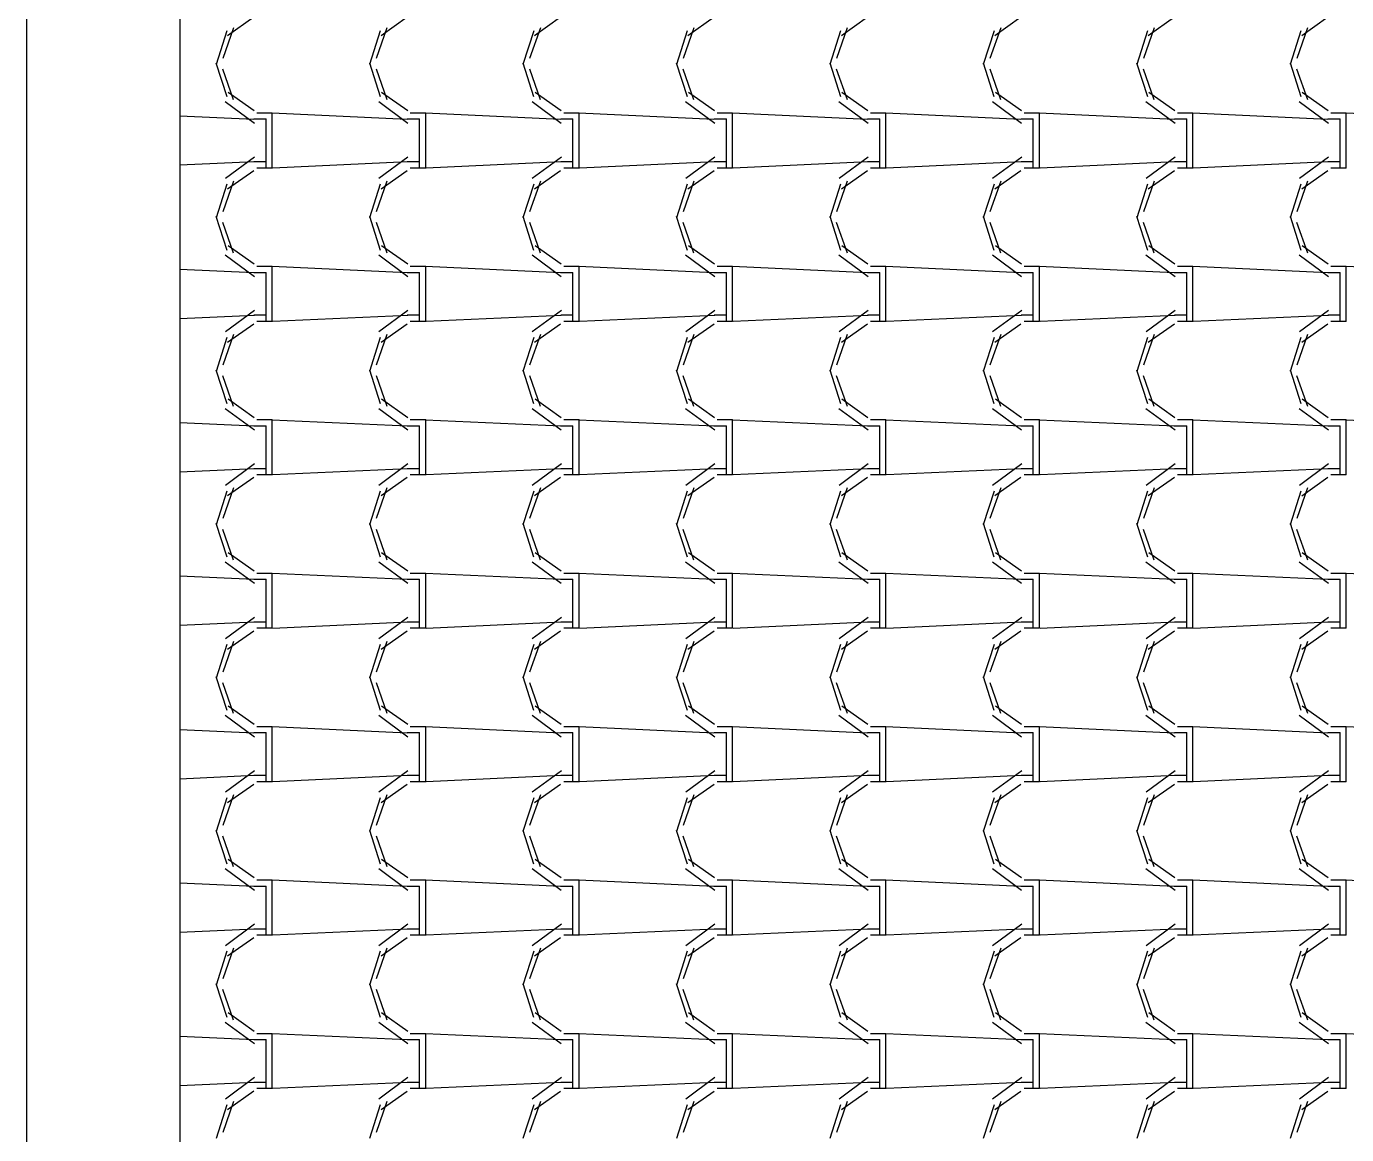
# Model space of a CAD drawing. Header units: millimetres. Extents: x -336 to -33, y -135 to 770.
# Drawn here: x -178.432 to -175.851, y 717.391 to 719.557 of the extents above; entities that cross this region are included whole.
import ezdxf

# ---------------------------------------------------------------- set-up
doc = ezdxf.new("R2010")
doc.units = ezdxf.units.MM
doc.header["$LTSCALE"] = 50
doc.header["$MEASUREMENT"] = 0
doc.layers.add('-HIDRO', color=8, linetype='CONTINUOUS')

msp = doc.modelspace()

# ---------------------------------------------------------------- linework, layer by layer
at = {"layer": '-HIDRO', "linetype": 'Continuous'}
for p, q in [((-178.4324, 747.2511), (-178.4324, 709.8333)), ((-178.1324, 721.8333), (-178.1324, 710.1333)), ((-177.9879, 719.5752), (-178.0389, 719.5392)), ((-177.6879, 719.5752), (-177.7389, 719.5392)), ((-177.3879, 719.5752), (-177.4389, 719.5392)), ((-177.0879, 719.5752), (-177.1389, 719.5392)), ((-176.7879, 719.5752), (-176.8389, 719.5392)), ((-176.4879, 719.5752), (-176.5389, 719.5392)), ((-176.1879, 719.5752), (-176.2389, 719.5392)), ((-175.8879, 719.5752), (-175.9389, 719.5392)), ((-178.0274, 719.5549), (-178.0484, 719.4949)), ((-177.7274, 719.5549), (-177.7484, 719.4949)), ((-177.4274, 719.5549), (-177.4484, 719.4949)), ((-177.1274, 719.5549), (-177.1484, 719.4949)), ((-176.8274, 719.5549), (-176.8484, 719.4949)), ((-176.5274, 719.5549), (-176.5484, 719.4949)), ((-176.2274, 719.5549), (-176.2484, 719.4949)), ((-175.9274, 719.5549), (-175.9484, 719.4949)), ((-178.0405, 719.5489), (-178.0615, 719.4829)), ((-177.7405, 719.5489), (-177.7615, 719.4829)), ((-177.4405, 719.5489), (-177.4615, 719.4829)), ((-177.1405, 719.5489), (-177.1615, 719.4829)), ((-176.8405, 719.5489), (-176.8615, 719.4829)), ((-176.5405, 719.5489), (-176.5615, 719.4829)), ((-176.2405, 719.5489), (-176.2615, 719.4829)), ((-175.9405, 719.5489), (-175.9615, 719.4829)), ((-178.0617, 719.4861), (-178.0407, 719.4201)), ((-178.0488, 719.4746), (-178.0278, 719.4146)), ((-177.7617, 719.4861), (-177.7407, 719.4201)), ((-177.7488, 719.4746), (-177.7278, 719.4146)), ((-177.4617, 719.4861), (-177.4407, 719.4201)), ((-177.4488, 719.4746), (-177.4278, 719.4146)), ((-177.1617, 719.4861), (-177.1407, 719.4201)), ((-177.1488, 719.4746), (-177.1278, 719.4146)), ((-176.8617, 719.4861), (-176.8407, 719.4201)), ((-176.8488, 719.4746), (-176.8278, 719.4146)), ((-176.5617, 719.4861), (-176.5407, 719.4201)), ((-176.5488, 719.4746), (-176.5278, 719.4146)), ((-176.2617, 719.4861), (-176.2407, 719.4201)), ((-176.2488, 719.4746), (-176.2278, 719.4146)), ((-175.9617, 719.4861), (-175.9407, 719.4201)), ((-175.9488, 719.4746), (-175.9278, 719.4146)), ((-178.0379, 719.429), (-177.9869, 719.393)), ((-177.7379, 719.429), (-177.6869, 719.393)), ((-177.4379, 719.429), (-177.3869, 719.393)), ((-177.1379, 719.429), (-177.0869, 719.393)), ((-176.8379, 719.429), (-176.7869, 719.393)), ((-176.5379, 719.429), (-176.4869, 719.393)), ((-176.2379, 719.429), (-176.1869, 719.393)), ((-175.9379, 719.429), (-175.8869, 719.393)), ((-178.0436, 719.4105), (-177.9866, 719.3685)), ((-177.7436, 719.4105), (-177.6866, 719.3685)), ((-177.4436, 719.4105), (-177.3866, 719.3685)), ((-177.1436, 719.4105), (-177.0866, 719.3685)), ((-176.8436, 719.4105), (-176.7866, 719.3685)), ((-176.5436, 719.4105), (-176.4866, 719.3685)), ((-176.2436, 719.4105), (-176.1866, 719.3685)), ((-175.9436, 719.4105), (-175.8866, 719.3685)), ((-177.988, 719.3757), (-178.1324, 719.3822)), ((-177.9877, 719.3765), (-177.9637, 719.3765)), ((-177.9817, 719.3885), (-177.9517, 719.3885)), ((-177.9637, 719.2925), (-177.9637, 719.3765)), ((-177.688, 719.3757), (-177.952, 719.3877)), ((-177.9517, 719.2925), (-177.9517, 719.3885)), ((-177.6877, 719.3765), (-177.6637, 719.3765)), ((-177.6817, 719.3885), (-177.6517, 719.3885)), ((-177.6637, 719.2925), (-177.6637, 719.3765)), ((-177.388, 719.3757), (-177.652, 719.3877)), ((-177.6517, 719.2925), (-177.6517, 719.3885)), ((-177.3877, 719.3765), (-177.3637, 719.3765)), ((-177.3817, 719.3885), (-177.3517, 719.3885)), ((-177.3637, 719.2925), (-177.3637, 719.3765)), ((-177.088, 719.3757), (-177.352, 719.3877)), ((-177.3517, 719.2925), (-177.3517, 719.3885)), ((-177.0877, 719.3765), (-177.0637, 719.3765)), ((-177.0817, 719.3885), (-177.0517, 719.3885)), ((-177.0637, 719.2925), (-177.0637, 719.3765)), ((-176.788, 719.3757), (-177.052, 719.3877)), ((-177.0517, 719.2925), (-177.0517, 719.3885)), ((-176.7877, 719.3765), (-176.7637, 719.3765)), ((-176.7817, 719.3885), (-176.7517, 719.3885)), ((-176.7637, 719.2925), (-176.7637, 719.3765)), ((-176.488, 719.3757), (-176.752, 719.3877)), ((-176.7517, 719.2925), (-176.7517, 719.3885)), ((-176.4877, 719.3765), (-176.4637, 719.3765)), ((-176.4817, 719.3885), (-176.4517, 719.3885)), ((-176.4637, 719.2925), (-176.4637, 719.3765)), ((-176.188, 719.3757), (-176.452, 719.3877)), ((-176.4517, 719.2925), (-176.4517, 719.3885)), ((-176.1877, 719.3765), (-176.1637, 719.3765)), ((-176.1817, 719.3885), (-176.1517, 719.3885)), ((-176.1637, 719.2925), (-176.1637, 719.3765)), ((-175.888, 719.3757), (-176.152, 719.3877)), ((-176.1517, 719.2925), (-176.1517, 719.3885)), ((-175.8877, 719.3765), (-175.8637, 719.3765)), ((-175.8817, 719.3885), (-175.8517, 719.3885)), ((-175.8637, 719.2925), (-175.8637, 719.3765)), ((-175.588, 719.3757), (-175.852, 719.3877)), ((-175.8517, 719.2925), (-175.8517, 719.3885)), ((-177.9865, 719.2924), (-178.1324, 719.2858)), ((-177.9863, 719.3019), (-178.0433, 719.2599)), ((-177.9637, 719.2925), (-177.9877, 719.2925)), ((-177.9637, 719.2805), (-177.9637, 719.2925)), ((-177.9517, 719.2805), (-177.9517, 719.2925)), ((-177.6865, 719.2924), (-177.9505, 719.2804)), ((-177.6863, 719.3019), (-177.7433, 719.2599)), ((-177.6637, 719.2925), (-177.6877, 719.2925)), ((-177.6637, 719.2805), (-177.6637, 719.2925)), ((-177.6517, 719.2805), (-177.6517, 719.2925)), ((-177.3865, 719.2924), (-177.6505, 719.2804)), ((-177.3863, 719.3019), (-177.4433, 719.2599)), ((-177.3637, 719.2925), (-177.3877, 719.2925)), ((-177.3637, 719.2805), (-177.3637, 719.2925)), ((-177.3517, 719.2805), (-177.3517, 719.2925)), ((-177.0865, 719.2924), (-177.3505, 719.2804)), ((-177.0863, 719.3019), (-177.1433, 719.2599)), ((-177.0637, 719.2925), (-177.0877, 719.2925)), ((-177.0637, 719.2805), (-177.0637, 719.2925)), ((-177.0517, 719.2805), (-177.0517, 719.2925)), ((-176.7865, 719.2924), (-177.0505, 719.2804)), ((-176.7863, 719.3019), (-176.8433, 719.2599)), ((-176.7637, 719.2925), (-176.7877, 719.2925)), ((-176.7637, 719.2805), (-176.7637, 719.2925)), ((-176.7517, 719.2805), (-176.7517, 719.2925)), ((-176.4865, 719.2924), (-176.7505, 719.2804)), ((-176.4863, 719.3019), (-176.5433, 719.2599)), ((-176.4637, 719.2925), (-176.4877, 719.2925)), ((-176.4637, 719.2805), (-176.4637, 719.2925)), ((-176.4517, 719.2805), (-176.4517, 719.2925)), ((-176.1865, 719.2924), (-176.4505, 719.2804)), ((-176.1863, 719.3019), (-176.2433, 719.2599)), ((-176.1637, 719.2925), (-176.1877, 719.2925)), ((-176.1637, 719.2805), (-176.1637, 719.2925)), ((-176.1517, 719.2805), (-176.1517, 719.2925)), ((-175.8865, 719.2924), (-176.1505, 719.2804)), ((-175.8863, 719.3019), (-175.9433, 719.2599)), ((-175.8637, 719.2925), (-175.8877, 719.2925)), ((-175.8637, 719.2805), (-175.8637, 719.2925)), ((-175.8517, 719.2805), (-175.8517, 719.2925)), ((-177.9879, 719.2752), (-178.0389, 719.2392)), ((-177.9517, 719.2805), (-177.9817, 719.2805)), ((-177.6879, 719.2752), (-177.7389, 719.2392)), ((-177.6517, 719.2805), (-177.6817, 719.2805)), ((-177.3879, 719.2752), (-177.4389, 719.2392)), ((-177.3517, 719.2805), (-177.3817, 719.2805)), ((-177.0879, 719.2752), (-177.1389, 719.2392)), ((-177.0517, 719.2805), (-177.0817, 719.2805)), ((-176.7879, 719.2752), (-176.8389, 719.2392)), ((-176.7517, 719.2805), (-176.7817, 719.2805)), ((-176.4879, 719.2752), (-176.5389, 719.2392)), ((-176.4517, 719.2805), (-176.4817, 719.2805)), ((-176.1879, 719.2752), (-176.2389, 719.2392)), ((-176.1517, 719.2805), (-176.1817, 719.2805)), ((-175.8879, 719.2752), (-175.9389, 719.2392)), ((-175.8517, 719.2805), (-175.8817, 719.2805)), ((-178.0405, 719.2489), (-178.0615, 719.1829)), ((-178.0274, 719.2549), (-178.0484, 719.1949)), ((-177.7405, 719.2489), (-177.7615, 719.1829)), ((-177.7274, 719.2549), (-177.7484, 719.1949)), ((-177.4405, 719.2489), (-177.4615, 719.1829)), ((-177.4274, 719.2549), (-177.4484, 719.1949)), ((-177.1405, 719.2489), (-177.1615, 719.1829)), ((-177.1274, 719.2549), (-177.1484, 719.1949)), ((-176.8405, 719.2489), (-176.8615, 719.1829)), ((-176.8274, 719.2549), (-176.8484, 719.1949)), ((-176.5405, 719.2489), (-176.5615, 719.1829)), ((-176.5274, 719.2549), (-176.5484, 719.1949)), ((-176.2405, 719.2489), (-176.2615, 719.1829)), ((-176.2274, 719.2549), (-176.2484, 719.1949)), ((-175.9405, 719.2489), (-175.9615, 719.1829)), ((-175.9274, 719.2549), (-175.9484, 719.1949)), ((-178.0617, 719.1861), (-178.0407, 719.1201)), ((-178.0488, 719.1746), (-178.0278, 719.1146)), ((-177.7617, 719.1861), (-177.7407, 719.1201)), ((-177.7488, 719.1746), (-177.7278, 719.1146)), ((-177.4617, 719.1861), (-177.4407, 719.1201)), ((-177.4488, 719.1746), (-177.4278, 719.1146)), ((-177.1617, 719.1861), (-177.1407, 719.1201)), ((-177.1488, 719.1746), (-177.1278, 719.1146)), ((-176.8617, 719.1861), (-176.8407, 719.1201)), ((-176.8488, 719.1746), (-176.8278, 719.1146)), ((-176.5617, 719.1861), (-176.5407, 719.1201)), ((-176.5488, 719.1746), (-176.5278, 719.1146)), ((-176.2617, 719.1861), (-176.2407, 719.1201)), ((-176.2488, 719.1746), (-176.2278, 719.1146)), ((-175.9617, 719.1861), (-175.9407, 719.1201)), ((-175.9488, 719.1746), (-175.9278, 719.1146)), ((-178.0436, 719.1105), (-177.9866, 719.0685)), ((-178.0379, 719.129), (-177.9869, 719.093)), ((-177.7436, 719.1105), (-177.6866, 719.0685)), ((-177.7379, 719.129), (-177.6869, 719.093)), ((-177.4436, 719.1105), (-177.3866, 719.0685)), ((-177.4379, 719.129), (-177.3869, 719.093)), ((-177.1436, 719.1105), (-177.0866, 719.0685)), ((-177.1379, 719.129), (-177.0869, 719.093)), ((-176.8436, 719.1105), (-176.7866, 719.0685)), ((-176.8379, 719.129), (-176.7869, 719.093)), ((-176.5436, 719.1105), (-176.4866, 719.0685)), ((-176.5379, 719.129), (-176.4869, 719.093)), ((-176.2436, 719.1105), (-176.1866, 719.0685)), ((-176.2379, 719.129), (-176.1869, 719.093)), ((-175.9436, 719.1105), (-175.8866, 719.0685)), ((-175.9379, 719.129), (-175.8869, 719.093)), ((-177.9817, 719.0885), (-177.9517, 719.0885)), ((-177.688, 719.0757), (-177.952, 719.0877)), ((-177.9517, 718.9925), (-177.9517, 719.0885)), ((-177.6817, 719.0885), (-177.6517, 719.0885)), ((-177.388, 719.0757), (-177.652, 719.0877)), ((-177.6517, 718.9925), (-177.6517, 719.0885)), ((-177.3817, 719.0885), (-177.3517, 719.0885)), ((-177.088, 719.0757), (-177.352, 719.0877)), ((-177.3517, 718.9925), (-177.3517, 719.0885)), ((-177.0817, 719.0885), (-177.0517, 719.0885)), ((-176.788, 719.0757), (-177.052, 719.0877)), ((-177.0517, 718.9925), (-177.0517, 719.0885)), ((-176.7817, 719.0885), (-176.7517, 719.0885)), ((-176.488, 719.0757), (-176.752, 719.0877)), ((-176.7517, 718.9925), (-176.7517, 719.0885)), ((-176.4817, 719.0885), (-176.4517, 719.0885)), ((-176.188, 719.0757), (-176.452, 719.0877)), ((-176.4517, 718.9925), (-176.4517, 719.0885)), ((-176.1817, 719.0885), (-176.1517, 719.0885)), ((-175.888, 719.0757), (-176.152, 719.0877)), ((-176.1517, 718.9925), (-176.1517, 719.0885)), ((-175.8817, 719.0885), (-175.8517, 719.0885)), ((-175.588, 719.0757), (-175.852, 719.0877)), ((-175.8517, 718.9925), (-175.8517, 719.0885)), ((-177.988, 719.0757), (-178.1324, 719.0822)), ((-177.9877, 719.0765), (-177.9637, 719.0765)), ((-177.9637, 718.9925), (-177.9637, 719.0765)), ((-177.6877, 719.0765), (-177.6637, 719.0765)), ((-177.6637, 718.9925), (-177.6637, 719.0765)), ((-177.3877, 719.0765), (-177.3637, 719.0765)), ((-177.3637, 718.9925), (-177.3637, 719.0765)), ((-177.0877, 719.0765), (-177.0637, 719.0765)), ((-177.0637, 718.9925), (-177.0637, 719.0765)), ((-176.7877, 719.0765), (-176.7637, 719.0765)), ((-176.7637, 718.9925), (-176.7637, 719.0765)), ((-176.4877, 719.0765), (-176.4637, 719.0765)), ((-176.4637, 718.9925), (-176.4637, 719.0765)), ((-176.1877, 719.0765), (-176.1637, 719.0765)), ((-176.1637, 718.9925), (-176.1637, 719.0765)), ((-175.8877, 719.0765), (-175.8637, 719.0765)), ((-175.8637, 718.9925), (-175.8637, 719.0765)), ((-177.9865, 718.9924), (-178.1324, 718.9858)), ((-177.9863, 719.0019), (-178.0433, 718.9599)), ((-177.9637, 718.9925), (-177.9877, 718.9925)), ((-177.9637, 718.9805), (-177.9637, 718.9925)), ((-177.9517, 718.9805), (-177.9517, 718.9925)), ((-177.6865, 718.9924), (-177.9505, 718.9804)), ((-177.6863, 719.0019), (-177.7433, 718.9599)), ((-177.6637, 718.9925), (-177.6877, 718.9925)), ((-177.6637, 718.9805), (-177.6637, 718.9925)), ((-177.6517, 718.9805), (-177.6517, 718.9925)), ((-177.3865, 718.9924), (-177.6505, 718.9804)), ((-177.3863, 719.0019), (-177.4433, 718.9599)), ((-177.3637, 718.9925), (-177.3877, 718.9925)), ((-177.3637, 718.9805), (-177.3637, 718.9925)), ((-177.3517, 718.9805), (-177.3517, 718.9925)), ((-177.0865, 718.9924), (-177.3505, 718.9804)), ((-177.0863, 719.0019), (-177.1433, 718.9599)), ((-177.0637, 718.9925), (-177.0877, 718.9925)), ((-177.0637, 718.9805), (-177.0637, 718.9925)), ((-177.0517, 718.9805), (-177.0517, 718.9925)), ((-176.7865, 718.9924), (-177.0505, 718.9804)), ((-176.7863, 719.0019), (-176.8433, 718.9599)), ((-176.7637, 718.9925), (-176.7877, 718.9925)), ((-176.7637, 718.9805), (-176.7637, 718.9925)), ((-176.7517, 718.9805), (-176.7517, 718.9925)), ((-176.4865, 718.9924), (-176.7505, 718.9804)), ((-176.4863, 719.0019), (-176.5433, 718.9599)), ((-176.4637, 718.9925), (-176.4877, 718.9925)), ((-176.4637, 718.9805), (-176.4637, 718.9925)), ((-176.4517, 718.9805), (-176.4517, 718.9925)), ((-176.1865, 718.9924), (-176.4505, 718.9804)), ((-176.1863, 719.0019), (-176.2433, 718.9599)), ((-176.1637, 718.9925), (-176.1877, 718.9925)), ((-176.1637, 718.9805), (-176.1637, 718.9925)), ((-176.1517, 718.9805), (-176.1517, 718.9925)), ((-175.8865, 718.9924), (-176.1505, 718.9804)), ((-175.8863, 719.0019), (-175.9433, 718.9599)), ((-175.8637, 718.9925), (-175.8877, 718.9925)), ((-175.8637, 718.9805), (-175.8637, 718.9925)), ((-175.8517, 718.9805), (-175.8517, 718.9925)), ((-177.9879, 718.9752), (-178.0389, 718.9392)), ((-177.9517, 718.9805), (-177.9817, 718.9805)), ((-177.6879, 718.9752), (-177.7389, 718.9392)), ((-177.6517, 718.9805), (-177.6817, 718.9805)), ((-177.3879, 718.9752), (-177.4389, 718.9392)), ((-177.3517, 718.9805), (-177.3817, 718.9805)), ((-177.0879, 718.9752), (-177.1389, 718.9392)), ((-177.0517, 718.9805), (-177.0817, 718.9805)), ((-176.7879, 718.9752), (-176.8389, 718.9392)), ((-176.7517, 718.9805), (-176.7817, 718.9805)), ((-176.4879, 718.9752), (-176.5389, 718.9392)), ((-176.4517, 718.9805), (-176.4817, 718.9805)), ((-176.1879, 718.9752), (-176.2389, 718.9392)), ((-176.1517, 718.9805), (-176.1817, 718.9805)), ((-175.8879, 718.9752), (-175.9389, 718.9392)), ((-175.8517, 718.9805), (-175.8817, 718.9805)), ((-178.0405, 718.9489), (-178.0615, 718.8829)), ((-178.0274, 718.9549), (-178.0484, 718.8949)), ((-177.7405, 718.9489), (-177.7615, 718.8829)), ((-177.7274, 718.9549), (-177.7484, 718.8949)), ((-177.4405, 718.9489), (-177.4615, 718.8829)), ((-177.4274, 718.9549), (-177.4484, 718.8949)), ((-177.1405, 718.9489), (-177.1615, 718.8829)), ((-177.1274, 718.9549), (-177.1484, 718.8949)), ((-176.8405, 718.9489), (-176.8615, 718.8829)), ((-176.8274, 718.9549), (-176.8484, 718.8949)), ((-176.5405, 718.9489), (-176.5615, 718.8829)), ((-176.5274, 718.9549), (-176.5484, 718.8949)), ((-176.2405, 718.9489), (-176.2615, 718.8829)), ((-176.2274, 718.9549), (-176.2484, 718.8949)), ((-175.9405, 718.9489), (-175.9615, 718.8829)), ((-175.9274, 718.9549), (-175.9484, 718.8949)), ((-178.0617, 718.8861), (-178.0407, 718.8201)), ((-177.7617, 718.8861), (-177.7407, 718.8201)), ((-177.4617, 718.8861), (-177.4407, 718.8201)), ((-177.1617, 718.8861), (-177.1407, 718.8201)), ((-176.8617, 718.8861), (-176.8407, 718.8201)), ((-176.5617, 718.8861), (-176.5407, 718.8201)), ((-176.2617, 718.8861), (-176.2407, 718.8201)), ((-175.9617, 718.8861), (-175.9407, 718.8201)), ((-178.0488, 718.8746), (-178.0278, 718.8146)), ((-177.7488, 718.8746), (-177.7278, 718.8146)), ((-177.4488, 718.8746), (-177.4278, 718.8146)), ((-177.1488, 718.8746), (-177.1278, 718.8146)), ((-176.8488, 718.8746), (-176.8278, 718.8146)), ((-176.5488, 718.8746), (-176.5278, 718.8146)), ((-176.2488, 718.8746), (-176.2278, 718.8146)), ((-175.9488, 718.8746), (-175.9278, 718.8146)), ((-178.0379, 718.829), (-177.9869, 718.793)), ((-177.7379, 718.829), (-177.6869, 718.793)), ((-177.4379, 718.829), (-177.3869, 718.793)), ((-177.1379, 718.829), (-177.0869, 718.793)), ((-176.8379, 718.829), (-176.7869, 718.793)), ((-176.5379, 718.829), (-176.4869, 718.793)), ((-176.2379, 718.829), (-176.1869, 718.793)), ((-175.9379, 718.829), (-175.8869, 718.793)), ((-178.0436, 718.8105), (-177.9866, 718.7685)), ((-177.7436, 718.8105), (-177.6866, 718.7685)), ((-177.4436, 718.8105), (-177.3866, 718.7685)), ((-177.1436, 718.8105), (-177.0866, 718.7685)), ((-176.8436, 718.8105), (-176.7866, 718.7685)), ((-176.5436, 718.8105), (-176.4866, 718.7685)), ((-176.2436, 718.8105), (-176.1866, 718.7685)), ((-175.9436, 718.8105), (-175.8866, 718.7685)), ((-177.988, 718.7757), (-178.1324, 718.7822)), ((-177.9877, 718.7765), (-177.9637, 718.7765)), ((-177.9817, 718.7885), (-177.9517, 718.7885)), ((-177.9637, 718.6925), (-177.9637, 718.7765)), ((-177.688, 718.7757), (-177.952, 718.7877)), ((-177.9517, 718.6925), (-177.9517, 718.7885)), ((-177.6877, 718.7765), (-177.6637, 718.7765)), ((-177.6817, 718.7885), (-177.6517, 718.7885)), ((-177.6637, 718.6925), (-177.6637, 718.7765)), ((-177.388, 718.7757), (-177.652, 718.7877)), ((-177.6517, 718.6925), (-177.6517, 718.7885)), ((-177.3877, 718.7765), (-177.3637, 718.7765)), ((-177.3817, 718.7885), (-177.3517, 718.7885)), ((-177.3637, 718.6925), (-177.3637, 718.7765)), ((-177.088, 718.7757), (-177.352, 718.7877)), ((-177.3517, 718.6925), (-177.3517, 718.7885)), ((-177.0877, 718.7765), (-177.0637, 718.7765)), ((-177.0817, 718.7885), (-177.0517, 718.7885)), ((-177.0637, 718.6925), (-177.0637, 718.7765)), ((-176.788, 718.7757), (-177.052, 718.7877)), ((-177.0517, 718.6925), (-177.0517, 718.7885)), ((-176.7877, 718.7765), (-176.7637, 718.7765)), ((-176.7817, 718.7885), (-176.7517, 718.7885)), ((-176.7637, 718.6925), (-176.7637, 718.7765)), ((-176.488, 718.7757), (-176.752, 718.7877)), ((-176.7517, 718.6925), (-176.7517, 718.7885)), ((-176.4877, 718.7765), (-176.4637, 718.7765)), ((-176.4817, 718.7885), (-176.4517, 718.7885)), ((-176.4637, 718.6925), (-176.4637, 718.7765)), ((-176.188, 718.7757), (-176.452, 718.7877)), ((-176.4517, 718.6925), (-176.4517, 718.7885)), ((-176.1877, 718.7765), (-176.1637, 718.7765)), ((-176.1817, 718.7885), (-176.1517, 718.7885)), ((-176.1637, 718.6925), (-176.1637, 718.7765)), ((-175.888, 718.7757), (-176.152, 718.7877)), ((-176.1517, 718.6925), (-176.1517, 718.7885)), ((-175.8877, 718.7765), (-175.8637, 718.7765)), ((-175.8817, 718.7885), (-175.8517, 718.7885)), ((-175.8637, 718.6925), (-175.8637, 718.7765)), ((-175.588, 718.7757), (-175.852, 718.7877)), ((-175.8517, 718.6925), (-175.8517, 718.7885)), ((-177.9863, 718.7019), (-178.0433, 718.6599)), ((-177.6863, 718.7019), (-177.7433, 718.6599)), ((-177.3863, 718.7019), (-177.4433, 718.6599)), ((-177.0863, 718.7019), (-177.1433, 718.6599)), ((-176.7863, 718.7019), (-176.8433, 718.6599)), ((-176.4863, 718.7019), (-176.5433, 718.6599)), ((-176.1863, 718.7019), (-176.2433, 718.6599)), ((-175.8863, 718.7019), (-175.9433, 718.6599)), ((-177.9865, 718.6924), (-178.1324, 718.6858)), ((-177.9879, 718.6752), (-178.0389, 718.6392)), ((-177.9637, 718.6925), (-177.9877, 718.6925)), ((-177.9517, 718.6805), (-177.9817, 718.6805)), ((-177.9637, 718.6805), (-177.9637, 718.6925)), ((-177.9517, 718.6805), (-177.9517, 718.6925)), ((-177.6865, 718.6924), (-177.9505, 718.6804)), ((-177.6879, 718.6752), (-177.7389, 718.6392)), ((-177.6637, 718.6925), (-177.6877, 718.6925)), ((-177.6517, 718.6805), (-177.6817, 718.6805)), ((-177.6637, 718.6805), (-177.6637, 718.6925)), ((-177.6517, 718.6805), (-177.6517, 718.6925)), ((-177.3865, 718.6924), (-177.6505, 718.6804)), ((-177.3879, 718.6752), (-177.4389, 718.6392)), ((-177.3637, 718.6925), (-177.3877, 718.6925)), ((-177.3517, 718.6805), (-177.3817, 718.6805)), ((-177.3637, 718.6805), (-177.3637, 718.6925)), ((-177.3517, 718.6805), (-177.3517, 718.6925)), ((-177.0865, 718.6924), (-177.3505, 718.6804)), ((-177.0879, 718.6752), (-177.1389, 718.6392)), ((-177.0637, 718.6925), (-177.0877, 718.6925)), ((-177.0517, 718.6805), (-177.0817, 718.6805)), ((-177.0637, 718.6805), (-177.0637, 718.6925)), ((-177.0517, 718.6805), (-177.0517, 718.6925)), ((-176.7865, 718.6924), (-177.0505, 718.6804)), ((-176.7879, 718.6752), (-176.8389, 718.6392)), ((-176.7637, 718.6925), (-176.7877, 718.6925)), ((-176.7517, 718.6805), (-176.7817, 718.6805)), ((-176.7637, 718.6805), (-176.7637, 718.6925)), ((-176.7517, 718.6805), (-176.7517, 718.6925)), ((-176.4865, 718.6924), (-176.7505, 718.6804)), ((-176.4879, 718.6752), (-176.5389, 718.6392)), ((-176.4637, 718.6925), (-176.4877, 718.6925)), ((-176.4517, 718.6805), (-176.4817, 718.6805)), ((-176.4637, 718.6805), (-176.4637, 718.6925)), ((-176.4517, 718.6805), (-176.4517, 718.6925)), ((-176.1865, 718.6924), (-176.4505, 718.6804)), ((-176.1879, 718.6752), (-176.2389, 718.6392)), ((-176.1637, 718.6925), (-176.1877, 718.6925)), ((-176.1517, 718.6805), (-176.1817, 718.6805)), ((-176.1637, 718.6805), (-176.1637, 718.6925)), ((-176.1517, 718.6805), (-176.1517, 718.6925)), ((-175.8865, 718.6924), (-176.1505, 718.6804)), ((-175.8879, 718.6751), (-175.9389, 718.6391)), ((-175.8637, 718.6925), (-175.8877, 718.6925)), ((-175.8517, 718.6805), (-175.8817, 718.6805)), ((-175.8637, 718.6805), (-175.8637, 718.6925)), ((-175.8517, 718.6805), (-175.8517, 718.6925)), ((-178.0405, 718.6489), (-178.0615, 718.5829)), ((-178.0274, 718.6549), (-178.0484, 718.5949)), ((-177.7405, 718.6489), (-177.7615, 718.5829)), ((-177.7274, 718.6549), (-177.7484, 718.5949)), ((-177.4405, 718.6489), (-177.4615, 718.5829)), ((-177.4274, 718.6549), (-177.4484, 718.5949)), ((-177.1405, 718.6489), (-177.1615, 718.5829)), ((-177.1274, 718.6549), (-177.1484, 718.5949)), ((-176.8405, 718.6489), (-176.8615, 718.5829)), ((-176.8274, 718.6549), (-176.8484, 718.5949)), ((-176.5405, 718.6489), (-176.5615, 718.5829)), ((-176.5274, 718.6549), (-176.5484, 718.5949)), ((-176.2405, 718.6489), (-176.2615, 718.5829)), ((-176.2274, 718.6549), (-176.2484, 718.5949)), ((-175.9405, 718.6489), (-175.9615, 718.5829)), ((-175.9274, 718.6549), (-175.9484, 718.5949)), ((-178.0617, 718.5861), (-178.0407, 718.5201)), ((-178.0488, 718.5746), (-178.0278, 718.5146)), ((-177.7617, 718.5861), (-177.7407, 718.5201)), ((-177.7488, 718.5746), (-177.7278, 718.5146)), ((-177.4617, 718.5861), (-177.4407, 718.5201)), ((-177.4488, 718.5746), (-177.4278, 718.5146)), ((-177.1617, 718.5861), (-177.1407, 718.5201)), ((-177.1488, 718.5746), (-177.1278, 718.5146)), ((-176.8617, 718.5861), (-176.8407, 718.5201)), ((-176.8488, 718.5746), (-176.8278, 718.5146)), ((-176.5617, 718.5861), (-176.5407, 718.5201)), ((-176.5488, 718.5746), (-176.5278, 718.5146)), ((-176.2617, 718.5861), (-176.2407, 718.5201)), ((-176.2488, 718.5746), (-176.2278, 718.5146)), ((-175.9617, 718.5861), (-175.9407, 718.5201)), ((-175.9488, 718.5746), (-175.9278, 718.5146)), ((-178.0379, 718.529), (-177.9869, 718.493)), ((-177.7379, 718.529), (-177.6869, 718.493)), ((-177.4379, 718.529), (-177.3869, 718.493)), ((-177.1379, 718.529), (-177.0869, 718.493)), ((-176.8379, 718.529), (-176.7869, 718.493)), ((-176.5379, 718.529), (-176.4869, 718.493)), ((-176.2379, 718.529), (-176.1869, 718.493)), ((-175.9379, 718.529), (-175.8869, 718.493)), ((-178.0436, 718.5105), (-177.9866, 718.4685)), ((-177.7436, 718.5105), (-177.6866, 718.4685)), ((-177.4436, 718.5105), (-177.3866, 718.4685)), ((-177.1436, 718.5105), (-177.0866, 718.4685)), ((-176.8436, 718.5105), (-176.7866, 718.4685)), ((-176.5436, 718.5105), (-176.4866, 718.4685)), ((-176.2436, 718.5105), (-176.1866, 718.4685)), ((-175.9436, 718.5105), (-175.8866, 718.4685)), ((-177.988, 718.4757), (-178.1324, 718.4822)), ((-177.9877, 718.4765), (-177.9637, 718.4765)), ((-177.9817, 718.4885), (-177.9517, 718.4885)), ((-177.9637, 718.3925), (-177.9637, 718.4765)), ((-177.688, 718.4757), (-177.952, 718.4877)), ((-177.9517, 718.3925), (-177.9517, 718.4885)), ((-177.6877, 718.4765), (-177.6637, 718.4765)), ((-177.6817, 718.4885), (-177.6517, 718.4885)), ((-177.6637, 718.3925), (-177.6637, 718.4765)), ((-177.388, 718.4757), (-177.652, 718.4877)), ((-177.6517, 718.3925), (-177.6517, 718.4885)), ((-177.3877, 718.4765), (-177.3637, 718.4765)), ((-177.3817, 718.4885), (-177.3517, 718.4885)), ((-177.3637, 718.3925), (-177.3637, 718.4765)), ((-177.088, 718.4757), (-177.352, 718.4877)), ((-177.3517, 718.3925), (-177.3517, 718.4885)), ((-177.0877, 718.4765), (-177.0637, 718.4765)), ((-177.0817, 718.4885), (-177.0517, 718.4885)), ((-177.0637, 718.3925), (-177.0637, 718.4765)), ((-176.788, 718.4757), (-177.052, 718.4877)), ((-177.0517, 718.3925), (-177.0517, 718.4885)), ((-176.7877, 718.4765), (-176.7637, 718.4765)), ((-176.7817, 718.4885), (-176.7517, 718.4885)), ((-176.7637, 718.3925), (-176.7637, 718.4765)), ((-176.488, 718.4757), (-176.752, 718.4877)), ((-176.7517, 718.3925), (-176.7517, 718.4885)), ((-176.4877, 718.4765), (-176.4637, 718.4765)), ((-176.4817, 718.4885), (-176.4517, 718.4885)), ((-176.4637, 718.3925), (-176.4637, 718.4765)), ((-176.188, 718.4757), (-176.452, 718.4877)), ((-176.4517, 718.3925), (-176.4517, 718.4885)), ((-176.1877, 718.4765), (-176.1637, 718.4765)), ((-176.1817, 718.4885), (-176.1517, 718.4885)), ((-176.1637, 718.3925), (-176.1637, 718.4765)), ((-175.888, 718.4757), (-176.152, 718.4877)), ((-176.1517, 718.3925), (-176.1517, 718.4885)), ((-175.8877, 718.4765), (-175.8637, 718.4765)), ((-175.8817, 718.4885), (-175.8517, 718.4885)), ((-175.8637, 718.3925), (-175.8637, 718.4765)), ((-175.588, 718.4757), (-175.852, 718.4877)), ((-175.8517, 718.3925), (-175.8517, 718.4885)), ((-177.9865, 718.3924), (-178.1324, 718.3858)), ((-177.9863, 718.4019), (-178.0433, 718.3599)), ((-177.9637, 718.3925), (-177.9877, 718.3925)), ((-177.9637, 718.3805), (-177.9637, 718.3925)), ((-177.9517, 718.3805), (-177.9517, 718.3925)), ((-177.6865, 718.3924), (-177.9505, 718.3804)), ((-177.6863, 718.4019), (-177.7433, 718.3599)), ((-177.6637, 718.3925), (-177.6877, 718.3925)), ((-177.6637, 718.3805), (-177.6637, 718.3925)), ((-177.6517, 718.3805), (-177.6517, 718.3925)), ((-177.3865, 718.3924), (-177.6505, 718.3804)), ((-177.3863, 718.4019), (-177.4433, 718.3599)), ((-177.3637, 718.3925), (-177.3877, 718.3925)), ((-177.3637, 718.3805), (-177.3637, 718.3925)), ((-177.3517, 718.3805), (-177.3517, 718.3925)), ((-177.0865, 718.3924), (-177.3505, 718.3804)), ((-177.0863, 718.4019), (-177.1433, 718.3599)), ((-177.0637, 718.3925), (-177.0877, 718.3925)), ((-177.0637, 718.3805), (-177.0637, 718.3925)), ((-177.0517, 718.3805), (-177.0517, 718.3925)), ((-176.7865, 718.3924), (-177.0505, 718.3804)), ((-176.7863, 718.4019), (-176.8433, 718.3599)), ((-176.7637, 718.3925), (-176.7877, 718.3925)), ((-176.7637, 718.3805), (-176.7637, 718.3925)), ((-176.7517, 718.3805), (-176.7517, 718.3925)), ((-176.4865, 718.3924), (-176.7505, 718.3804)), ((-176.4863, 718.4019), (-176.5433, 718.3599)), ((-176.4637, 718.3925), (-176.4877, 718.3925)), ((-176.4637, 718.3805), (-176.4637, 718.3925)), ((-176.4517, 718.3805), (-176.4517, 718.3925)), ((-176.1865, 718.3924), (-176.4505, 718.3804)), ((-176.1863, 718.4019), (-176.2433, 718.3599)), ((-176.1637, 718.3925), (-176.1877, 718.3925)), ((-176.1637, 718.3805), (-176.1637, 718.3925)), ((-176.1517, 718.3805), (-176.1517, 718.3925)), ((-175.8865, 718.3924), (-176.1505, 718.3804)), ((-175.8863, 718.4019), (-175.9433, 718.3599)), ((-175.8637, 718.3925), (-175.8877, 718.3925)), ((-175.8637, 718.3805), (-175.8637, 718.3925)), ((-175.8517, 718.3805), (-175.8517, 718.3925)), ((-177.9879, 718.3752), (-178.0389, 718.3392)), ((-177.9517, 718.3805), (-177.9817, 718.3805)), ((-177.6879, 718.3752), (-177.7389, 718.3392)), ((-177.6517, 718.3805), (-177.6817, 718.3805)), ((-177.3879, 718.3752), (-177.4389, 718.3392)), ((-177.3517, 718.3805), (-177.3817, 718.3805)), ((-177.0879, 718.3752), (-177.1389, 718.3392)), ((-177.0517, 718.3805), (-177.0817, 718.3805)), ((-176.7879, 718.3752), (-176.8389, 718.3392)), ((-176.7517, 718.3805), (-176.7817, 718.3805)), ((-176.4879, 718.3752), (-176.5389, 718.3392)), ((-176.4517, 718.3805), (-176.4817, 718.3805)), ((-176.1879, 718.3751), (-176.2389, 718.3391)), ((-176.1517, 718.3805), (-176.1817, 718.3805)), ((-175.8879, 718.3751), (-175.9389, 718.3391)), ((-175.8517, 718.3805), (-175.8817, 718.3805)), ((-178.0405, 718.3489), (-178.0615, 718.2829)), ((-178.0274, 718.3549), (-178.0484, 718.2949)), ((-177.7405, 718.3489), (-177.7615, 718.2829)), ((-177.7274, 718.3549), (-177.7484, 718.2949)), ((-177.4405, 718.3489), (-177.4615, 718.2829)), ((-177.4274, 718.3549), (-177.4484, 718.2949)), ((-177.1405, 718.3489), (-177.1615, 718.2829)), ((-177.1274, 718.3549), (-177.1484, 718.2949)), ((-176.8405, 718.3489), (-176.8615, 718.2829)), ((-176.8274, 718.3549), (-176.8484, 718.2949)), ((-176.5405, 718.3489), (-176.5615, 718.2829)), ((-176.5274, 718.3549), (-176.5484, 718.2949)), ((-176.2405, 718.3489), (-176.2615, 718.2829)), ((-176.2274, 718.3549), (-176.2484, 718.2949)), ((-175.9405, 718.3489), (-175.9615, 718.2829)), ((-175.9274, 718.3549), (-175.9484, 718.2949)), ((-178.0617, 718.2861), (-178.0407, 718.2201)), ((-177.7617, 718.2861), (-177.7407, 718.2201)), ((-177.4617, 718.2861), (-177.4407, 718.2201)), ((-177.1617, 718.2861), (-177.1407, 718.2201)), ((-176.8617, 718.2861), (-176.8407, 718.2201)), ((-176.5617, 718.2861), (-176.5407, 718.2201)), ((-176.2617, 718.2861), (-176.2407, 718.2201)), ((-175.9617, 718.2861), (-175.9407, 718.2201)), ((-178.0488, 718.2746), (-178.0278, 718.2146)), ((-177.7488, 718.2746), (-177.7278, 718.2146)), ((-177.4488, 718.2746), (-177.4278, 718.2146)), ((-177.1488, 718.2746), (-177.1278, 718.2146)), ((-176.8488, 718.2746), (-176.8278, 718.2146)), ((-176.5488, 718.2746), (-176.5278, 718.2146)), ((-176.2488, 718.2746), (-176.2278, 718.2146)), ((-175.9488, 718.2746), (-175.9278, 718.2146)), ((-178.0436, 718.2105), (-177.9866, 718.1685)), ((-178.0378, 718.229), (-177.9868, 718.193)), ((-177.7436, 718.2105), (-177.6866, 718.1685)), ((-177.7378, 718.229), (-177.6868, 718.193)), ((-177.4436, 718.2105), (-177.3866, 718.1685)), ((-177.4379, 718.229), (-177.3869, 718.193)), ((-177.1436, 718.2105), (-177.0866, 718.1685)), ((-177.1379, 718.229), (-177.0869, 718.193)), ((-176.8436, 718.2105), (-176.7866, 718.1685)), ((-176.8379, 718.229), (-176.7869, 718.193)), ((-176.5436, 718.2105), (-176.4866, 718.1685)), ((-176.5379, 718.229), (-176.4869, 718.193)), ((-176.2436, 718.2105), (-176.1866, 718.1685)), ((-176.2379, 718.229), (-176.1869, 718.193)), ((-175.9436, 718.2105), (-175.8866, 718.1685)), ((-175.9379, 718.229), (-175.8869, 718.193)), ((-177.988, 718.1757), (-178.1324, 718.1822)), ((-177.9817, 718.1885), (-177.9517, 718.1885)), ((-177.688, 718.1757), (-177.952, 718.1877)), ((-177.9517, 718.0925), (-177.9517, 718.1885)), ((-177.6817, 718.1885), (-177.6517, 718.1885)), ((-177.388, 718.1757), (-177.652, 718.1877)), ((-177.6517, 718.0925), (-177.6517, 718.1885)), ((-177.3817, 718.1885), (-177.3517, 718.1885)), ((-177.088, 718.1757), (-177.352, 718.1877)), ((-177.3517, 718.0925), (-177.3517, 718.1885)), ((-177.0817, 718.1885), (-177.0517, 718.1885)), ((-176.788, 718.1757), (-177.052, 718.1877)), ((-177.0517, 718.0925), (-177.0517, 718.1885)), ((-176.7817, 718.1885), (-176.7517, 718.1885)), ((-176.488, 718.1757), (-176.752, 718.1877)), ((-176.7517, 718.0925), (-176.7517, 718.1885)), ((-176.4817, 718.1885), (-176.4517, 718.1885)), ((-176.188, 718.1757), (-176.452, 718.1877)), ((-176.4517, 718.0925), (-176.4517, 718.1885)), ((-176.1817, 718.1885), (-176.1517, 718.1885)), ((-175.888, 718.1757), (-176.152, 718.1877)), ((-176.1517, 718.0925), (-176.1517, 718.1885)), ((-175.8817, 718.1885), (-175.8517, 718.1885)), ((-175.588, 718.1757), (-175.852, 718.1877)), ((-175.8517, 718.0925), (-175.8517, 718.1885)), ((-177.9877, 718.1765), (-177.9637, 718.1765)), ((-177.9637, 718.0925), (-177.9637, 718.1765)), ((-177.6877, 718.1765), (-177.6637, 718.1765)), ((-177.6637, 718.0925), (-177.6637, 718.1765)), ((-177.3877, 718.1765), (-177.3637, 718.1765)), ((-177.3637, 718.0925), (-177.3637, 718.1765)), ((-177.0877, 718.1765), (-177.0637, 718.1765)), ((-177.0637, 718.0925), (-177.0637, 718.1765)), ((-176.7877, 718.1765), (-176.7637, 718.1765)), ((-176.7637, 718.0925), (-176.7637, 718.1765)), ((-176.4877, 718.1765), (-176.4637, 718.1765)), ((-176.4637, 718.0925), (-176.4637, 718.1765)), ((-176.1877, 718.1765), (-176.1637, 718.1765)), ((-176.1637, 718.0925), (-176.1637, 718.1765)), ((-175.8877, 718.1765), (-175.8637, 718.1765)), ((-175.8637, 718.0925), (-175.8637, 718.1765)), ((-177.9865, 718.0924), (-178.1324, 718.0858)), ((-177.9863, 718.1019), (-178.0433, 718.0599)), ((-177.9637, 718.0925), (-177.9877, 718.0925)), ((-177.9517, 718.0805), (-177.9817, 718.0805)), ((-177.9637, 718.0805), (-177.9637, 718.0925)), ((-177.9517, 718.0805), (-177.9517, 718.0925)), ((-177.6865, 718.0924), (-177.9505, 718.0804)), ((-177.6863, 718.1019), (-177.7433, 718.0599)), ((-177.6637, 718.0925), (-177.6877, 718.0925)), ((-177.6517, 718.0805), (-177.6817, 718.0805)), ((-177.6637, 718.0805), (-177.6637, 718.0925)), ((-177.6517, 718.0805), (-177.6517, 718.0925)), ((-177.3865, 718.0924), (-177.6505, 718.0804)), ((-177.3863, 718.1019), (-177.4433, 718.0599)), ((-177.3637, 718.0925), (-177.3877, 718.0925)), ((-177.3517, 718.0805), (-177.3817, 718.0805)), ((-177.3637, 718.0805), (-177.3637, 718.0925)), ((-177.3517, 718.0805), (-177.3517, 718.0925)), ((-177.0865, 718.0924), (-177.3505, 718.0804)), ((-177.0863, 718.1019), (-177.1433, 718.0599)), ((-177.0637, 718.0925), (-177.0877, 718.0925)), ((-177.0517, 718.0805), (-177.0817, 718.0805)), ((-177.0637, 718.0805), (-177.0637, 718.0925)), ((-177.0517, 718.0805), (-177.0517, 718.0925)), ((-176.7865, 718.0924), (-177.0505, 718.0804)), ((-176.7863, 718.1019), (-176.8433, 718.0599)), ((-176.7637, 718.0925), (-176.7877, 718.0925)), ((-176.7517, 718.0805), (-176.7817, 718.0805)), ((-176.7637, 718.0805), (-176.7637, 718.0925)), ((-176.7517, 718.0805), (-176.7517, 718.0925)), ((-176.4865, 718.0924), (-176.7505, 718.0804)), ((-176.4863, 718.1019), (-176.5433, 718.0599)), ((-176.4637, 718.0925), (-176.4877, 718.0925)), ((-176.4517, 718.0805), (-176.4817, 718.0805)), ((-176.4637, 718.0805), (-176.4637, 718.0925)), ((-176.4517, 718.0805), (-176.4517, 718.0925)), ((-176.1865, 718.0924), (-176.4505, 718.0804)), ((-176.1863, 718.1019), (-176.2433, 718.0599)), ((-176.1637, 718.0925), (-176.1877, 718.0925)), ((-176.1517, 718.0805), (-176.1817, 718.0805)), ((-176.1637, 718.0805), (-176.1637, 718.0925)), ((-176.1517, 718.0805), (-176.1517, 718.0925)), ((-175.8865, 718.0924), (-176.1505, 718.0804)), ((-175.8863, 718.1019), (-175.9433, 718.0599)), ((-175.8637, 718.0925), (-175.8877, 718.0925)), ((-175.8517, 718.0805), (-175.8817, 718.0805)), ((-175.8637, 718.0805), (-175.8637, 718.0925)), ((-175.8517, 718.0805), (-175.8517, 718.0925)), ((-178.0274, 718.0549), (-178.0484, 717.9949)), ((-177.9879, 718.0752), (-178.0389, 718.0392)), ((-177.7274, 718.0549), (-177.7484, 717.9949)), ((-177.6879, 718.0752), (-177.7389, 718.0392)), ((-177.4274, 718.0549), (-177.4484, 717.9949)), ((-177.3879, 718.0752), (-177.4389, 718.0392)), ((-177.1274, 718.0549), (-177.1484, 717.9949)), ((-177.0879, 718.0752), (-177.1389, 718.0392)), ((-176.8274, 718.0549), (-176.8484, 717.9949)), ((-176.7879, 718.0751), (-176.8389, 718.0391)), ((-176.5274, 718.0549), (-176.5484, 717.9949)), ((-176.4879, 718.0751), (-176.5389, 718.0391)), ((-176.2274, 718.0549), (-176.2484, 717.9949)), ((-176.1879, 718.0751), (-176.2389, 718.0391)), ((-175.9274, 718.0549), (-175.9484, 717.9949)), ((-175.8879, 718.0751), (-175.9389, 718.0391)), ((-178.0405, 718.0489), (-178.0615, 717.9829)), ((-177.7405, 718.0489), (-177.7615, 717.9829)), ((-177.4405, 718.0489), (-177.4615, 717.9829)), ((-177.1405, 718.0489), (-177.1615, 717.9829)), ((-176.8405, 718.0489), (-176.8615, 717.9829)), ((-176.5405, 718.0489), (-176.5615, 717.9829)), ((-176.2405, 718.0489), (-176.2615, 717.9829)), ((-175.9405, 718.0489), (-175.9615, 717.9829)), ((-178.0617, 717.9861), (-178.0407, 717.9201)), ((-177.7617, 717.9861), (-177.7407, 717.9201)), ((-177.4617, 717.9861), (-177.4407, 717.9201)), ((-177.1617, 717.9861), (-177.1407, 717.9201)), ((-176.8617, 717.9861), (-176.8407, 717.9201)), ((-176.5617, 717.9861), (-176.5407, 717.9201)), ((-176.2617, 717.9861), (-176.2407, 717.9201)), ((-175.9617, 717.9861), (-175.9407, 717.9201)), ((-178.0488, 717.9746), (-178.0278, 717.9146)), ((-177.7488, 717.9746), (-177.7278, 717.9146)), ((-177.4488, 717.9746), (-177.4278, 717.9146)), ((-177.1488, 717.9746), (-177.1278, 717.9146)), ((-176.8488, 717.9746), (-176.8278, 717.9146)), ((-176.5488, 717.9746), (-176.5278, 717.9146)), ((-176.2488, 717.9746), (-176.2278, 717.9146)), ((-175.9488, 717.9746), (-175.9278, 717.9146)), ((-178.0378, 717.929), (-177.9868, 717.893)), ((-177.7378, 717.929), (-177.6868, 717.893)), ((-177.4378, 717.929), (-177.3868, 717.893)), ((-177.1379, 717.929), (-177.0869, 717.893)), ((-176.8379, 717.929), (-176.7869, 717.893)), ((-176.5379, 717.929), (-176.4869, 717.893)), ((-176.2379, 717.929), (-176.1869, 717.893)), ((-175.9379, 717.929), (-175.8869, 717.893)), ((-178.0436, 717.9105), (-177.9866, 717.8685)), ((-177.7436, 717.9105), (-177.6866, 717.8685)), ((-177.4436, 717.9105), (-177.3866, 717.8685)), ((-177.1436, 717.9105), (-177.0866, 717.8685)), ((-176.8436, 717.9105), (-176.7866, 717.8685)), ((-176.5436, 717.9105), (-176.4866, 717.8685)), ((-176.2436, 717.9105), (-176.1866, 717.8685)), ((-175.9436, 717.9105), (-175.8866, 717.8685)), ((-177.988, 717.8757), (-178.1324, 717.8822)), ((-177.9877, 717.8765), (-177.9637, 717.8765)), ((-177.9817, 717.8885), (-177.9517, 717.8885)), ((-177.9637, 717.7925), (-177.9637, 717.8765)), ((-177.688, 717.8757), (-177.952, 717.8877)), ((-177.9517, 717.7925), (-177.9517, 717.8885)), ((-177.6877, 717.8765), (-177.6637, 717.8765)), ((-177.6817, 717.8885), (-177.6517, 717.8885)), ((-177.6637, 717.7925), (-177.6637, 717.8765)), ((-177.388, 717.8757), (-177.652, 717.8877)), ((-177.6517, 717.7925), (-177.6517, 717.8885)), ((-177.3877, 717.8765), (-177.3637, 717.8765)), ((-177.3817, 717.8885), (-177.3517, 717.8885)), ((-177.3637, 717.7925), (-177.3637, 717.8765)), ((-177.088, 717.8757), (-177.352, 717.8877)), ((-177.3517, 717.7925), (-177.3517, 717.8885)), ((-177.0877, 717.8765), (-177.0637, 717.8765)), ((-177.0817, 717.8885), (-177.0517, 717.8885)), ((-177.0637, 717.7925), (-177.0637, 717.8765)), ((-176.788, 717.8757), (-177.052, 717.8877)), ((-177.0517, 717.7925), (-177.0517, 717.8885)), ((-176.7877, 717.8765), (-176.7637, 717.8765)), ((-176.7817, 717.8885), (-176.7517, 717.8885)), ((-176.7637, 717.7925), (-176.7637, 717.8765)), ((-176.488, 717.8757), (-176.752, 717.8877)), ((-176.7517, 717.7925), (-176.7517, 717.8885)), ((-176.4877, 717.8765), (-176.4637, 717.8765)), ((-176.4817, 717.8885), (-176.4517, 717.8885)), ((-176.4637, 717.7925), (-176.4637, 717.8765)), ((-176.188, 717.8757), (-176.452, 717.8877)), ((-176.4517, 717.7925), (-176.4517, 717.8885)), ((-176.1877, 717.8765), (-176.1637, 717.8765)), ((-176.1817, 717.8885), (-176.1517, 717.8885)), ((-176.1637, 717.7925), (-176.1637, 717.8765)), ((-175.888, 717.8757), (-176.152, 717.8877)), ((-176.1517, 717.7925), (-176.1517, 717.8885)), ((-175.8877, 717.8765), (-175.8637, 717.8765)), ((-175.8817, 717.8885), (-175.8517, 717.8885)), ((-175.8637, 717.7925), (-175.8637, 717.8765)), ((-175.588, 717.8757), (-175.852, 717.8877)), ((-175.8517, 717.7925), (-175.8517, 717.8885)), ((-177.9863, 717.8019), (-178.0433, 717.7599)), ((-177.6863, 717.8019), (-177.7433, 717.7599)), ((-177.3863, 717.8019), (-177.4433, 717.7599)), ((-177.0863, 717.8019), (-177.1433, 717.7599)), ((-176.7863, 717.8019), (-176.8433, 717.7599)), ((-176.4863, 717.8019), (-176.5433, 717.7599)), ((-176.1863, 717.8019), (-176.2433, 717.7599)), ((-175.8863, 717.8019), (-175.9433, 717.7599)), ((-177.9865, 717.7924), (-178.1324, 717.7858)), ((-177.9879, 717.7752), (-178.0389, 717.7392)), ((-177.9637, 717.7925), (-177.9877, 717.7925)), ((-177.9517, 717.7805), (-177.9817, 717.7805)), ((-177.9637, 717.7805), (-177.9637, 717.7925)), ((-177.9517, 717.7805), (-177.9517, 717.7925)), ((-177.6865, 717.7924), (-177.9505, 717.7804)), ((-177.6879, 717.7752), (-177.7389, 717.7392)), ((-177.6637, 717.7925), (-177.6877, 717.7925)), ((-177.6517, 717.7805), (-177.6817, 717.7805)), ((-177.6637, 717.7805), (-177.6637, 717.7925)), ((-177.6517, 717.7805), (-177.6517, 717.7925)), ((-177.3865, 717.7924), (-177.6505, 717.7804)), ((-177.3879, 717.7752), (-177.4389, 717.7392)), ((-177.3637, 717.7925), (-177.3877, 717.7925)), ((-177.3517, 717.7805), (-177.3817, 717.7805)), ((-177.3637, 717.7805), (-177.3637, 717.7925)), ((-177.3517, 717.7805), (-177.3517, 717.7925)), ((-177.0865, 717.7924), (-177.3505, 717.7804)), ((-177.0879, 717.7751), (-177.1389, 717.7391)), ((-177.0637, 717.7925), (-177.0877, 717.7925)), ((-177.0517, 717.7805), (-177.0817, 717.7805)), ((-177.0637, 717.7805), (-177.0637, 717.7925)), ((-177.0517, 717.7805), (-177.0517, 717.7925)), ((-176.7865, 717.7924), (-177.0505, 717.7804)), ((-176.7879, 717.7751), (-176.8389, 717.7391)), ((-176.7637, 717.7925), (-176.7877, 717.7925)), ((-176.7517, 717.7805), (-176.7817, 717.7805)), ((-176.7637, 717.7805), (-176.7637, 717.7925)), ((-176.7517, 717.7805), (-176.7517, 717.7925)), ((-176.4865, 717.7924), (-176.7505, 717.7804)), ((-176.4879, 717.7751), (-176.5389, 717.7391)), ((-176.4637, 717.7925), (-176.4877, 717.7925)), ((-176.4517, 717.7805), (-176.4817, 717.7805)), ((-176.4637, 717.7805), (-176.4637, 717.7925)), ((-176.4517, 717.7805), (-176.4517, 717.7925)), ((-176.1865, 717.7924), (-176.4505, 717.7804)), ((-176.1879, 717.7751), (-176.2389, 717.7391)), ((-176.1637, 717.7925), (-176.1877, 717.7925)), ((-176.1517, 717.7805), (-176.1817, 717.7805)), ((-176.1637, 717.7805), (-176.1637, 717.7925)), ((-176.1517, 717.7805), (-176.1517, 717.7925)), ((-175.8865, 717.7924), (-176.1505, 717.7804)), ((-175.8879, 717.7751), (-175.9389, 717.7391)), ((-175.8637, 717.7925), (-175.8877, 717.7925)), ((-175.8517, 717.7805), (-175.8817, 717.7805)), ((-175.8637, 717.7805), (-175.8637, 717.7925)), ((-175.8517, 717.7805), (-175.8517, 717.7925)), ((-178.0405, 717.7489), (-178.0615, 717.6829)), ((-178.0274, 717.7549), (-178.0484, 717.6949)), ((-177.7405, 717.7489), (-177.7615, 717.6829)), ((-177.7274, 717.7549), (-177.7484, 717.6949)), ((-177.4405, 717.7489), (-177.4615, 717.6829)), ((-177.4274, 717.7549), (-177.4484, 717.6949)), ((-177.1405, 717.7489), (-177.1615, 717.6829)), ((-177.1274, 717.7549), (-177.1484, 717.6949)), ((-176.8405, 717.7489), (-176.8615, 717.6829)), ((-176.8274, 717.7549), (-176.8484, 717.6949)), ((-176.5405, 717.7489), (-176.5615, 717.6829)), ((-176.5274, 717.7549), (-176.5484, 717.6949)), ((-176.2405, 717.7489), (-176.2615, 717.6829)), ((-176.2274, 717.7549), (-176.2484, 717.6949)), ((-175.9405, 717.7489), (-175.9615, 717.6829)), ((-175.9274, 717.7549), (-175.9484, 717.6949)), ((-178.0617, 717.6861), (-178.0407, 717.6201)), ((-178.0488, 717.6746), (-178.0278, 717.6146)), ((-177.7617, 717.6861), (-177.7407, 717.6201)), ((-177.7488, 717.6746), (-177.7278, 717.6146)), ((-177.4617, 717.6861), (-177.4407, 717.6201)), ((-177.4488, 717.6746), (-177.4278, 717.6146)), ((-177.1617, 717.6861), (-177.1407, 717.6201)), ((-177.1488, 717.6746), (-177.1278, 717.6146)), ((-176.8617, 717.6861), (-176.8407, 717.6201)), ((-176.8488, 717.6746), (-176.8278, 717.6146)), ((-176.5617, 717.6861), (-176.5407, 717.6201)), ((-176.5488, 717.6746), (-176.5278, 717.6146)), ((-176.2617, 717.6861), (-176.2407, 717.6201)), ((-176.2488, 717.6746), (-176.2278, 717.6146)), ((-175.9617, 717.6861), (-175.9407, 717.6201)), ((-175.9488, 717.6746), (-175.9278, 717.6146)), ((-178.0378, 717.629), (-177.9868, 717.593)), ((-177.7378, 717.629), (-177.6868, 717.593)), ((-177.4378, 717.629), (-177.3868, 717.593)), ((-177.1378, 717.629), (-177.0868, 717.593)), ((-176.8379, 717.629), (-176.7869, 717.593)), ((-176.5379, 717.629), (-176.4869, 717.593)), ((-176.2379, 717.629), (-176.1869, 717.593)), ((-175.9379, 717.629), (-175.8869, 717.593)), ((-178.0436, 717.6105), (-177.9866, 717.5685)), ((-177.9817, 717.5885), (-177.9517, 717.5885)), ((-177.688, 717.5757), (-177.952, 717.5877)), ((-177.9517, 717.4925), (-177.9517, 717.5885)), ((-177.7436, 717.6105), (-177.6866, 717.5685)), ((-177.6817, 717.5885), (-177.6517, 717.5885)), ((-177.388, 717.5757), (-177.652, 717.5877)), ((-177.6517, 717.4925), (-177.6517, 717.5885)), ((-177.4436, 717.6105), (-177.3866, 717.5685)), ((-177.3817, 717.5885), (-177.3517, 717.5885)), ((-177.088, 717.5757), (-177.352, 717.5877)), ((-177.3517, 717.4925), (-177.3517, 717.5885)), ((-177.1436, 717.6105), (-177.0866, 717.5685)), ((-177.0817, 717.5885), (-177.0517, 717.5885)), ((-176.788, 717.5757), (-177.052, 717.5877)), ((-177.0517, 717.4925), (-177.0517, 717.5885)), ((-176.8436, 717.6105), (-176.7866, 717.5685)), ((-176.7817, 717.5885), (-176.7517, 717.5885)), ((-176.488, 717.5757), (-176.752, 717.5877)), ((-176.7517, 717.4925), (-176.7517, 717.5885)), ((-176.5436, 717.6105), (-176.4866, 717.5685)), ((-176.4817, 717.5885), (-176.4517, 717.5885)), ((-176.188, 717.5757), (-176.452, 717.5877)), ((-176.4517, 717.4925), (-176.4517, 717.5885)), ((-176.2436, 717.6105), (-176.1866, 717.5685)), ((-176.1817, 717.5885), (-176.1517, 717.5885)), ((-175.888, 717.5757), (-176.152, 717.5877)), ((-176.1517, 717.4925), (-176.1517, 717.5885)), ((-175.9436, 717.6105), (-175.8866, 717.5685)), ((-175.8817, 717.5885), (-175.8517, 717.5885)), ((-175.588, 717.5757), (-175.852, 717.5877)), ((-175.8517, 717.4925), (-175.8517, 717.5885)), ((-177.988, 717.5757), (-178.1324, 717.5822)), ((-177.9877, 717.5765), (-177.9637, 717.5765)), ((-177.9637, 717.4925), (-177.9637, 717.5765)), ((-177.6877, 717.5765), (-177.6637, 717.5765)), ((-177.6637, 717.4925), (-177.6637, 717.5765)), ((-177.3877, 717.5765), (-177.3637, 717.5765)), ((-177.3637, 717.4925), (-177.3637, 717.5765)), ((-177.0877, 717.5765), (-177.0637, 717.5765)), ((-177.0637, 717.4925), (-177.0637, 717.5765)), ((-176.7877, 717.5765), (-176.7637, 717.5765)), ((-176.7637, 717.4925), (-176.7637, 717.5765)), ((-176.4877, 717.5765), (-176.4637, 717.5765)), ((-176.4637, 717.4925), (-176.4637, 717.5765)), ((-176.1877, 717.5765), (-176.1637, 717.5765)), ((-176.1637, 717.4925), (-176.1637, 717.5765)), ((-175.8877, 717.5765), (-175.8637, 717.5765)), ((-175.8637, 717.4925), (-175.8637, 717.5765)), ((-177.9865, 717.4924), (-178.1324, 717.4858)), ((-177.9863, 717.5019), (-178.0433, 717.4599)), ((-177.9637, 717.4925), (-177.9877, 717.4925)), ((-177.9637, 717.4805), (-177.9637, 717.4925)), ((-177.9517, 717.4805), (-177.9517, 717.4925)), ((-177.6865, 717.4924), (-177.9505, 717.4804)), ((-177.6863, 717.5019), (-177.7433, 717.4599)), ((-177.6637, 717.4925), (-177.6877, 717.4925)), ((-177.6637, 717.4805), (-177.6637, 717.4925)), ((-177.6517, 717.4805), (-177.6517, 717.4925)), ((-177.3865, 717.4924), (-177.6505, 717.4804)), ((-177.3863, 717.5019), (-177.4433, 717.4599)), ((-177.3637, 717.4925), (-177.3877, 717.4925)), ((-177.3637, 717.4805), (-177.3637, 717.4925)), ((-177.3517, 717.4805), (-177.3517, 717.4925)), ((-177.0865, 717.4924), (-177.3505, 717.4804)), ((-177.0863, 717.5019), (-177.1433, 717.4599)), ((-177.0637, 717.4925), (-177.0877, 717.4925)), ((-177.0637, 717.4805), (-177.0637, 717.4925)), ((-177.0517, 717.4805), (-177.0517, 717.4925)), ((-176.7865, 717.4924), (-177.0505, 717.4804)), ((-176.7863, 717.5019), (-176.8433, 717.4599)), ((-176.7637, 717.4925), (-176.7877, 717.4925)), ((-176.7637, 717.4805), (-176.7637, 717.4925)), ((-176.7517, 717.4805), (-176.7517, 717.4925)), ((-176.4865, 717.4924), (-176.7505, 717.4804)), ((-176.4863, 717.5019), (-176.5433, 717.4599)), ((-176.4637, 717.4925), (-176.4877, 717.4925)), ((-176.4637, 717.4805), (-176.4637, 717.4925)), ((-176.4517, 717.4805), (-176.4517, 717.4925)), ((-176.1865, 717.4924), (-176.4505, 717.4804)), ((-176.1863, 717.5019), (-176.2433, 717.4599)), ((-176.1637, 717.4925), (-176.1877, 717.4925)), ((-176.1637, 717.4805), (-176.1637, 717.4925)), ((-176.1517, 717.4805), (-176.1517, 717.4925)), ((-175.8865, 717.4924), (-176.1505, 717.4804)), ((-175.8863, 717.5019), (-175.9433, 717.4599)), ((-175.8637, 717.4925), (-175.8877, 717.4925)), ((-175.8637, 717.4805), (-175.8637, 717.4925)), ((-175.8517, 717.4805), (-175.8517, 717.4925)), ((-177.9879, 717.4752), (-178.0389, 717.4392)), ((-177.9517, 717.4805), (-177.9817, 717.4805)), ((-177.6879, 717.4751), (-177.7389, 717.4391)), ((-177.6517, 717.4805), (-177.6817, 717.4805)), ((-177.3879, 717.4751), (-177.4389, 717.4391)), ((-177.3517, 717.4805), (-177.3817, 717.4805)), ((-177.0879, 717.4751), (-177.1389, 717.4391)), ((-177.0517, 717.4805), (-177.0817, 717.4805)), ((-176.7879, 717.4751), (-176.8389, 717.4391)), ((-176.7517, 717.4805), (-176.7817, 717.4805)), ((-176.4879, 717.4751), (-176.5389, 717.4391)), ((-176.4517, 717.4805), (-176.4817, 717.4805)), ((-176.1879, 717.4751), (-176.2389, 717.4391)), ((-176.1517, 717.4805), (-176.1817, 717.4805)), ((-175.8879, 717.4751), (-175.9389, 717.4391)), ((-175.8517, 717.4805), (-175.8817, 717.4805)), ((-178.0405, 717.4489), (-178.0615, 717.3829)), ((-178.0274, 717.4549), (-178.0484, 717.3949)), ((-177.7405, 717.4489), (-177.7615, 717.3829)), ((-177.7274, 717.4549), (-177.7484, 717.3949)), ((-177.4405, 717.4489), (-177.4615, 717.3829)), ((-177.4274, 717.4549), (-177.4484, 717.3949)), ((-177.1405, 717.4489), (-177.1615, 717.3829)), ((-177.1274, 717.4549), (-177.1484, 717.3949)), ((-176.8405, 717.4489), (-176.8615, 717.3829)), ((-176.8274, 717.4549), (-176.8484, 717.3949)), ((-176.5405, 717.4489), (-176.5615, 717.3829)), ((-176.5274, 717.4549), (-176.5484, 717.3949)), ((-176.2405, 717.4489), (-176.2615, 717.3829)), ((-176.2274, 717.4549), (-176.2484, 717.3949)), ((-175.9405, 717.4489), (-175.9615, 717.3829)), ((-175.9274, 717.4549), (-175.9484, 717.3949))]:
    msp.add_line(p, q, dxfattribs=at)

doc.saveas('drawing.dxf')
